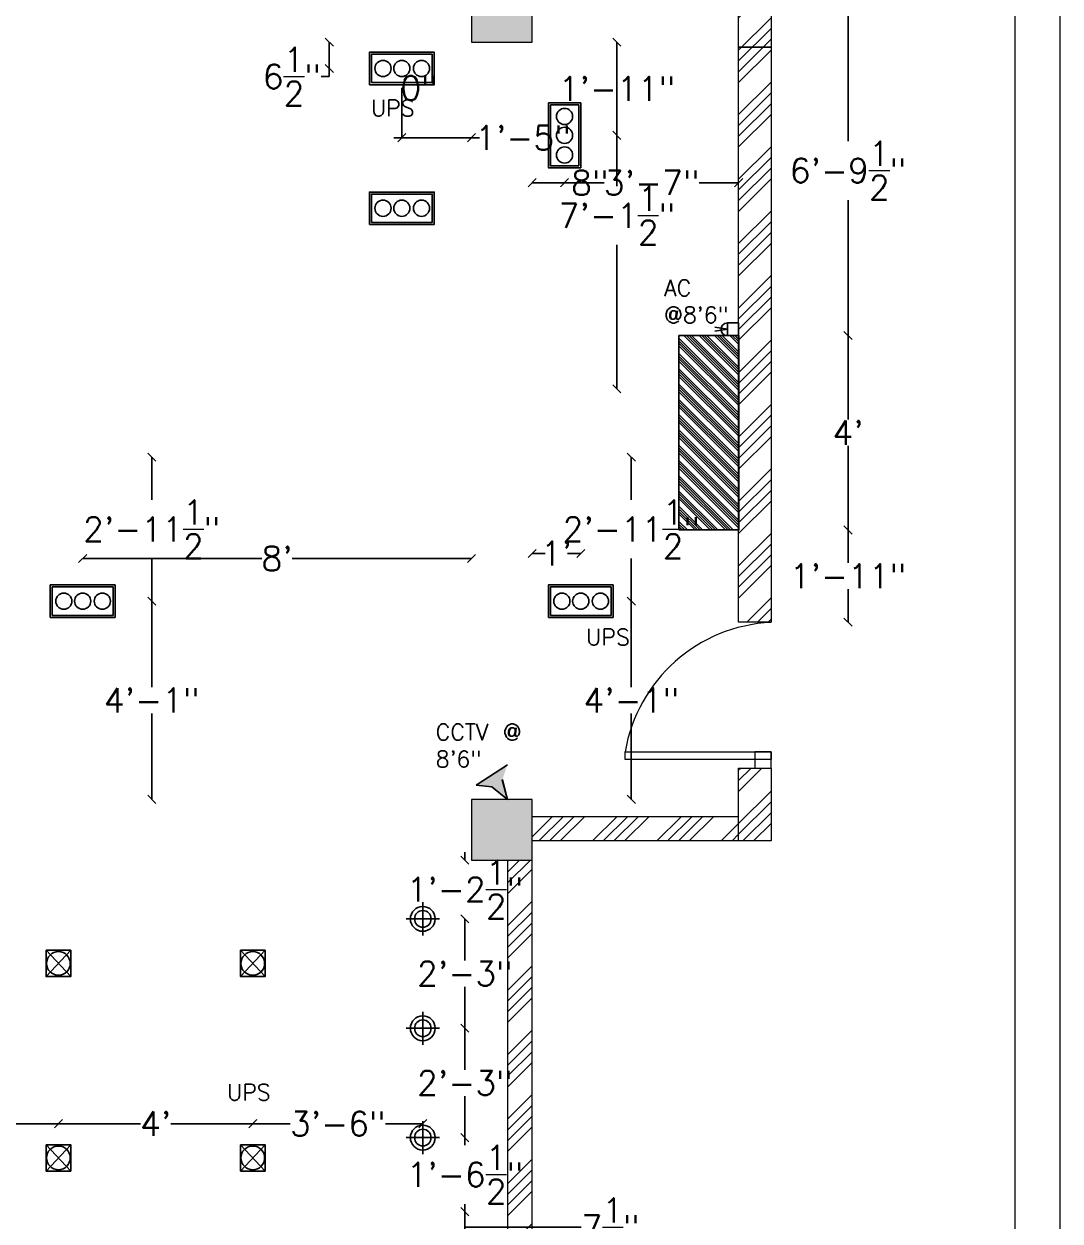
# Model space of a CAD drawing. Header units: inches. Extents: x 111501 to 134888, y 46021 to 52102.
# Drawn here: x 112380.1 to 112636, y 46932.6 to 47228.2 of the extents above; entities that cross this region are included whole.
import ezdxf

# ---------------------------------------------------------------- set-up
doc = ezdxf.new("R2010")
doc.units = ezdxf.units.IN
doc.header["$MEASUREMENT"] = 0
for name, color, linetype, lineweight in [('column', 252, 'Continuous', 9), ('dimension', 250, 'Continuous', 0), ('DOOR', 1, 'Continuous', 0), ('SHEET', 7, 'Continuous', 30), ('text1', 7, 'Continuous', 0), ('wall', 7, 'Continuous', 9)]:
    doc.layers.add(name, color=color, linetype=linetype, lineweight=lineweight)
doc.layers.add('electrical layout', color=250, linetype='Continuous')
doc.layers.add('electrical planing', color=251, linetype='Continuous')
doc.styles.get("Standard").update_dxf_attribs({"font": 'txt.shx', "height": 6})
doc.dimstyles.new('Standard$0', dxfattribs={"dimtxt": 4, "dimasz": 2, "dimexe": 0.125, "dimexo": 0.125, "dimgap": 0.25, "dimtad": 0, "dimtih": 1, "dimtoh": 1, "dimdec": 1, "dimlfac": -1, "dimzin": 0, "dimdsep": 46, "dimlunit": 4, "dimtxsty": 'Standard', "dimblk": 'OBLIQUE', "dimblk1": 'DOTSMALL', "dimblk2": 'DOTSMALL', "dimcen": 0, "dimse1": 1, "dimse2": 1, "dimadec": 0, "dimazin": 0, "dimtfac": 1, "dimtdec": 1, "dimtofl": 0, "dimtmove": 0, "dimatfit": 3, "dimfxl": 1, "dimtolj": 1, "dimtzin": 0, "dimarcsym": 0})
pattern_1 = [(45, (62.915, 38.135), (-7.9549513, 7.9549513), []), (45, (65.566, 38.135), (-7.9549513, 7.9549513), []), (45, (68.218, 38.135), (-7.9549513, 7.9549513), []), (45, (70.87, 38.135), (-7.9549513, 7.9549513), [])]

# ---------------------------------------------------------------- blocks, each defined once
blk = doc.blocks.new('ac')
h = blk.add_hatch()
h.set_pattern_fill('ANSI34', color=5, scale=0.610107, angle=270, style=0)
h.set_pattern_definition([(315, (22596.1116, 2489.52766), (0.32355821, 0.32355821), []), (315, (22596.1116, 2489.4198), (0.32355821, 0.32355821), []), (315, (22596.1116, 2489.31195), (0.32355821, 0.32355821), []), (315, (22596.1116, 2489.2041), (0.32355821, 0.32355821), [])])
h.paths.add_polyline_path([(24130.216, 5022.758), (24130.216, 5030.993), (24132.746, 5030.993), (24132.754, 5022.758)])
at = {"color": 0, "ltscale": 7}
blk.add_lwpolyline([(24130.216, 5022.758), (24132.754, 5022.758), (24132.746, 5030.993), (24130.216, 5030.993)], close=True, dxfattribs=at)
blk = doc.blocks.new('cctv')
at = {"layer": 'electrical layout'}
h = blk.add_hatch(color=122, dxfattribs=at)
h.set_gradient(color1=(19, 236, 153), color2=(76, 0, 0), one_color=1)
h.paths.add_polyline_path([(24133.65, 5037.24), (24127.98, 5043.08), (24131.36, 5042.62), (24135.52, 5044.65), (24133.39, 5040.62)])
h = blk.add_hatch(color=122, dxfattribs=at)
h.set_gradient(color1=(19, 236, 153), color2=(76, 0, 0), rotation=90, one_color=1, name='HEMISPHERICAL')
h.paths.add_polyline_path([(24127.98, 5043.08), (24131.36, 5042.62), (24135.52, 5044.65), (24133.39, 5040.62), (24133.65, 5037.24)])
at = {"layer": 'electrical layout', "color": 7}
blk.add_lwpolyline([(24133.39, 5040.62), (24135.52, 5044.65), (24135.52, 5044.65), (24131.36, 5042.62)], dxfattribs=at)
blk = doc.blocks.new('cct')
at = {"linetype": 'ByBlock'}
for p, q in [((-256.08, 4774.33), (-256.62, 4780.62)), ((-256.62, 4780.62), (-246.3, 4769.8)), ((-259.93, 4767.25), (-256.08, 4774.33)), ((-252.53, 4770.75), (-259.93, 4767.25))]:
    blk.add_line(p, q, dxfattribs=at)
at = {"layer": 'electrical planing', "color": 6, "xscale": 1.768501453454219, "yscale": 1.768501453454219, "zscale": 1.768501453454219, "rotation": 179.2941866071456}
blk.add_blockref('cctv', (42530.42, 13162.25), dxfattribs=at)
blk = doc.blocks.new('_Oblique')
at = {"color": 0, "linetype": 'ByBlock', "lineweight": -2}
blk.add_line((-0.5, -0.5), (0.5, 0.5), dxfattribs=at)
blk = doc.blocks.new('*D1137')
at = {"layer": 'Defpoints', "color": 0, "lineweight": 5, "transparency": 16777216}
for p in [(112388.62, 46956.68), (112340.62, 46948.24), (112388.62, 46948.24)]:
    blk.add_point(p, dxfattribs=at)
at = {"layer": 'dimension', "color": 0, "lineweight": -2, "transparency": 16777216}
for p, q in [((112340.62, 46956.68), (112360.87, 46956.68)), ((112388.62, 46956.68), (112368.37, 46956.68))]:
    blk.add_line(p, q, dxfattribs=at)
at = {"layer": 'dimension', "color": 0, "lineweight": -2, "transparency": 16777216, "xscale": 2, "yscale": 2, "zscale": 2, "rotation": 180}
blk.add_blockref('_Oblique', (112340.62, 46956.68), dxfattribs=at)
at = {"layer": 'dimension', "color": 0, "lineweight": -2, "transparency": 16777216, "xscale": 2, "yscale": 2, "zscale": 2}
blk.add_blockref('_Oblique', (112388.62, 46956.68), dxfattribs=at)
at = {"layer": 'dimension', "color": 0, "lineweight": 5, "transparency": 16777216, "insert": (112364.62, 46956.68), "char_height": 6, "attachment_point": 5}
blk.add_mtext("\\A1;4'", dxfattribs=at)
blk = doc.blocks.new('_DOTSMALL')
at = {"color": 0, "linetype": 'ByBlock', "lineweight": -2, "const_width": 0.5}
blk.add_lwpolyline([(-0.0625, 0, 1), (0.0625, 0, 1)], format="xyb", close=True, dxfattribs=at)
blk = doc.blocks.new('*D1138')
at = {"layer": 'Defpoints', "color": 0, "lineweight": 5, "transparency": 16777216}
for p in [(112436.62, 46956.68), (112388.62, 46948.24), (112436.62, 46948.24)]:
    blk.add_point(p, dxfattribs=at)
at = {"layer": 'dimension', "color": 0, "lineweight": -2, "transparency": 16777216}
for p, q in [((112388.62, 46956.68), (112408.87, 46956.68)), ((112436.62, 46956.68), (112416.37, 46956.68))]:
    blk.add_line(p, q, dxfattribs=at)
at = {"layer": 'dimension', "color": 0, "lineweight": -2, "transparency": 16777216, "xscale": 2, "yscale": 2, "zscale": 2, "rotation": 180}
blk.add_blockref('_Oblique', (112388.62, 46956.68), dxfattribs=at)
at = {"layer": 'dimension', "color": 0, "lineweight": -2, "transparency": 16777216, "xscale": 2, "yscale": 2, "zscale": 2}
blk.add_blockref('_Oblique', (112436.62, 46956.68), dxfattribs=at)
at = {"layer": 'dimension', "color": 0, "lineweight": 5, "transparency": 16777216, "insert": (112412.62, 46956.68), "char_height": 6, "attachment_point": 5}
blk.add_mtext("\\A1;4'", dxfattribs=at)
blk = doc.blocks.new('*D1139')
at = {"layer": 'Defpoints', "color": 0, "lineweight": 5, "transparency": 16777216}
for p in [(112478.61, 46956.68), (112478.61, 46953.24), (112436.62, 46948.24)]:
    blk.add_point(p, dxfattribs=at)
at = {"layer": 'dimension', "color": 0, "lineweight": -2, "transparency": 16777216}
for p, q in [((112436.62, 46956.68), (112445.87, 46956.68)), ((112478.61, 46956.68), (112469.37, 46956.68))]:
    blk.add_line(p, q, dxfattribs=at)
at = {"layer": 'dimension', "color": 0, "lineweight": -2, "transparency": 16777216, "xscale": 2, "yscale": 2, "zscale": 2, "rotation": 180}
blk.add_blockref('_Oblique', (112436.62, 46956.68), dxfattribs=at)
at = {"layer": 'dimension', "color": 0, "lineweight": -2, "transparency": 16777216, "xscale": 2, "yscale": 2, "zscale": 2}
blk.add_blockref('_Oblique', (112478.61, 46956.68), dxfattribs=at)
at = {"layer": 'dimension', "color": 0, "lineweight": 5, "transparency": 16777216, "insert": (112457.62, 46956.68), "char_height": 6, "attachment_point": 5}
blk.add_mtext('\\A1;3\'-6"', dxfattribs=at)
blk = doc.blocks.new('*D1143')
at = {"layer": 'Defpoints', "color": 0, "transparency": 16777216}
for p in [(112478.61, 46980.24), (112489, 46980.24), (112478.61, 46953.24)]:
    blk.add_point(p, dxfattribs=at)
at = {"layer": 'dimension', "color": 0, "lineweight": -2, "transparency": 16777216}
for p, q in [((112489, 46980.24), (112489, 46969.99)), ((112489, 46953.24), (112489, 46963.49))]:
    blk.add_line(p, q, dxfattribs=at)
at = {"layer": 'dimension', "color": 0, "lineweight": -2, "transparency": 16777216, "xscale": 2, "yscale": 2, "zscale": 2}
for p, rotation in [((112489, 46980.24), 90), ((112489, 46953.24), 270)]:
    blk.add_blockref('_Oblique', p, dxfattribs=dict(at, rotation=rotation))
at = {"layer": 'dimension', "color": 0, "lineweight": 5, "transparency": 16777216, "insert": (112489, 46966.74), "char_height": 6, "attachment_point": 5}
blk.add_mtext('\\A1;2\'-3"', dxfattribs=at)
blk = doc.blocks.new('*D1144')
at = {"layer": 'Defpoints', "color": 0, "lineweight": 5, "transparency": 16777216}
for p in [(112476.57, 47007.24), (112489, 47007.24), (112478.61, 46980.24)]:
    blk.add_point(p, dxfattribs=at)
at = {"layer": 'dimension', "color": 0, "lineweight": -2, "transparency": 16777216}
for p, q in [((112489, 47007.24), (112489, 46996.99)), ((112489, 46980.24), (112489, 46990.49))]:
    blk.add_line(p, q, dxfattribs=at)
at = {"layer": 'dimension', "color": 0, "lineweight": -2, "transparency": 16777216, "xscale": 2, "yscale": 2, "zscale": 2}
for p, rotation in [((112489, 47007.24), 90), ((112489, 46980.24), 270)]:
    blk.add_blockref('_Oblique', p, dxfattribs=dict(at, rotation=rotation))
at = {"layer": 'dimension', "color": 0, "lineweight": 5, "transparency": 16777216, "insert": (112489, 46993.74), "char_height": 6, "attachment_point": 5}
blk.add_mtext('\\A1;2\'-3"', dxfattribs=at)
blk = doc.blocks.new('*D1145')
at = {"layer": 'Defpoints', "color": 0, "lineweight": 5, "transparency": 16777216}
for p in [(112489, 47021.74), (112491.73, 47021.74), (112476.57, 47007.24)]:
    blk.add_point(p, dxfattribs=at)
at = {"layer": 'dimension', "color": 0, "lineweight": -2, "transparency": 16777216}
for p, q in [((112489, 47021.74), (112489, 47023.74)), ((112489, 47007.24), (112489, 47005.24))]:
    blk.add_line(p, q, dxfattribs=at)
at = {"layer": 'dimension', "color": 0, "lineweight": -2, "transparency": 16777216, "xscale": 2, "yscale": 2, "zscale": 2}
for p, rotation in [((112489, 47021.74), 270), ((112489, 47007.24), 90)]:
    blk.add_blockref('_Oblique', p, dxfattribs=dict(at, rotation=rotation))
at = {"layer": 'dimension', "color": 0, "lineweight": 5, "transparency": 16777216, "insert": (112489, 47014.49), "char_height": 6, "attachment_point": 5}
blk.add_mtext('\\A1;1\'-2{\\H1.000000x;\\S1/2;}"', dxfattribs=at)
blk = doc.blocks.new('*D1146')
at = {"layer": 'Defpoints', "color": 0, "lineweight": 5, "transparency": 16777216}
for p in [(112478.61, 46953.24), (112477.51, 46934.95), (112489, 46934.95)]:
    blk.add_point(p, dxfattribs=at)
at = {"layer": 'dimension', "color": 0, "lineweight": -2, "transparency": 16777216}
for p, q in [((112489, 46953.24), (112489, 46951.35)), ((112489, 46934.95), (112489, 46936.85))]:
    blk.add_line(p, q, dxfattribs=at)
at = {"layer": 'dimension', "color": 0, "lineweight": -2, "transparency": 16777216, "xscale": 2, "yscale": 2, "zscale": 2}
for p, rotation in [((112489, 46953.24), 90), ((112489, 46934.95), 270)]:
    blk.add_blockref('_Oblique', p, dxfattribs=dict(at, rotation=rotation))
at = {"layer": 'dimension', "color": 0, "lineweight": 5, "transparency": 16777216, "insert": (112489, 46944.1), "char_height": 6, "attachment_point": 5}
blk.add_mtext('\\A1;1\'-6{\\H1.000000x;\\S1/2;}"', dxfattribs=at)
blk = doc.blocks.new('*D1147')
at = {"layer": 'Defpoints', "color": 0, "lineweight": 5, "transparency": 16777216}
for p in [(112477.51, 46934.95), (112478.61, 46927.24), (112489, 46927.24)]:
    blk.add_point(p, dxfattribs=at)
at = {"layer": 'dimension', "color": 0, "lineweight": -2, "transparency": 16777216}
for p, q in [((112489, 46934.95), (112489, 46927.24)), ((112489, 46931.1), (112517.25, 46931.1)), ((112517.25, 46931.1), (112517.75, 46931.1))]:
    blk.add_line(p, q, dxfattribs=at)
at = {"layer": 'dimension', "color": 0, "lineweight": -2, "transparency": 16777216, "xscale": 2, "yscale": 2, "zscale": 2}
for p, rotation in [((112489, 46934.95), 90), ((112489, 46927.24), 270)]:
    blk.add_blockref('_Oblique', p, dxfattribs=dict(at, rotation=rotation))
at = {"layer": 'dimension', "color": 0, "lineweight": 5, "transparency": 16777216, "insert": (112525, 46931.1), "char_height": 6, "attachment_point": 5}
blk.add_mtext('\\A1;7{\\H1.000000x;\\S1/2;}"', dxfattribs=at)
blk = doc.blocks.new('*D1162')
at = {"layer": 'Defpoints', "color": 0, "transparency": 16777216}
for p in [(112394.61, 47096.2), (112394.61, 47085.67), (112490.61, 47036.74)]:
    blk.add_point(p, dxfattribs=at)
at = {"layer": 'dimension', "color": 0, "lineweight": -2, "transparency": 16777216}
for p, q in [((112394.61, 47096.2), (112438.86, 47096.2)), ((112490.61, 47096.2), (112446.36, 47096.2))]:
    blk.add_line(p, q, dxfattribs=at)
at = {"layer": 'dimension', "color": 0, "lineweight": -2, "transparency": 16777216, "xscale": 2, "yscale": 2, "zscale": 2, "rotation": 180}
blk.add_blockref('_Oblique', (112394.61, 47096.2), dxfattribs=at)
at = {"layer": 'dimension', "color": 0, "lineweight": -2, "transparency": 16777216, "xscale": 2, "yscale": 2, "zscale": 2}
blk.add_blockref('_Oblique', (112490.61, 47096.2), dxfattribs=at)
at = {"layer": 'dimension', "color": 0, "lineweight": 5, "transparency": 16777216, "insert": (112442.61, 47096.2), "char_height": 6, "attachment_point": 5}
blk.add_mtext("\\A1;8'", dxfattribs=at)
blk = doc.blocks.new('*D1163')
at = {"layer": 'Defpoints', "color": 0, "transparency": 16777216}
for p in [(112394.61, 47085.67), (112411.67, 47085.67), (112490.61, 47036.74)]:
    blk.add_point(p, dxfattribs=at)
at = {"layer": 'dimension', "color": 0, "lineweight": -2, "transparency": 16777216}
for p, q in [((112411.67, 47085.67), (112411.67, 47064.45)), ((112411.67, 47036.74), (112411.67, 47057.95))]:
    blk.add_line(p, q, dxfattribs=at)
at = {"layer": 'dimension', "color": 0, "lineweight": -2, "transparency": 16777216, "xscale": 2, "yscale": 2, "zscale": 2}
for p, rotation in [((112411.67, 47085.67), 90), ((112411.67, 47036.74), 270)]:
    blk.add_blockref('_Oblique', p, dxfattribs=dict(at, rotation=rotation))
at = {"layer": 'dimension', "color": 0, "lineweight": 5, "transparency": 16777216, "insert": (112411.67, 47061.2), "char_height": 6, "attachment_point": 5}
blk.add_mtext('\\A1;4\'-1"', dxfattribs=at)
blk = doc.blocks.new('*D1164')
at = {"layer": 'Defpoints', "color": 0, "lineweight": 5, "transparency": 16777216}
for p in [(112411.67, 47121.2), (112423.6, 47121.2), (112394.61, 47085.67)]:
    blk.add_point(p, dxfattribs=at)
at = {"layer": 'dimension', "color": 0, "lineweight": -2, "transparency": 16777216}
for p, q in [((112411.67, 47121.2), (112411.67, 47110.68)), ((112411.67, 47085.67), (112411.67, 47096.18))]:
    blk.add_line(p, q, dxfattribs=at)
at = {"layer": 'dimension', "color": 0, "lineweight": -2, "transparency": 16777216, "xscale": 2, "yscale": 2, "zscale": 2}
for p, rotation in [((112411.67, 47121.2), 90), ((112411.67, 47085.67), 270)]:
    blk.add_blockref('_Oblique', p, dxfattribs=dict(at, rotation=rotation))
at = {"layer": 'dimension', "color": 0, "lineweight": 5, "transparency": 16777216, "insert": (112411.67, 47103.43), "char_height": 6, "attachment_point": 5}
blk.add_mtext('\\A1;2\'-11{\\H1.000000x;\\S1/2;}"', dxfattribs=at)
blk = doc.blocks.new('*D1166')
at = {"layer": 'Defpoints', "color": 0, "transparency": 16777216}
for p in [(112505.61, 47097.45), (112517.61, 47085.67), (112505.61, 47036.74)]:
    blk.add_point(p, dxfattribs=at)
at = {"layer": 'dimension', "color": 0, "lineweight": -2, "transparency": 16777216}
for p, q in [((112505.61, 47097.45), (112508.86, 47097.45)), ((112517.61, 47097.45), (112514.36, 47097.45))]:
    blk.add_line(p, q, dxfattribs=at)
at = {"layer": 'dimension', "color": 0, "lineweight": -2, "transparency": 16777216, "xscale": 2, "yscale": 2, "zscale": 2, "rotation": 180}
blk.add_blockref('_Oblique', (112505.61, 47097.45), dxfattribs=at)
at = {"layer": 'dimension', "color": 0, "lineweight": -2, "transparency": 16777216, "xscale": 2, "yscale": 2, "zscale": 2}
blk.add_blockref('_Oblique', (112517.61, 47097.45), dxfattribs=at)
at = {"layer": 'dimension', "color": 0, "lineweight": 5, "transparency": 16777216, "insert": (112511.61, 47097.45), "char_height": 6, "attachment_point": 5}
blk.add_mtext("\\A1;1'", dxfattribs=at)
blk = doc.blocks.new('*D1167')
at = {"layer": 'Defpoints', "color": 0, "transparency": 16777216}
for p in [(112517.61, 47085.67), (112505.61, 47036.74), (112530.1, 47036.74)]:
    blk.add_point(p, dxfattribs=at)
at = {"layer": 'dimension', "color": 0, "lineweight": -2, "transparency": 16777216}
for p, q in [((112530.1, 47085.67), (112530.1, 47064.45)), ((112530.1, 47036.74), (112530.1, 47057.95))]:
    blk.add_line(p, q, dxfattribs=at)
at = {"layer": 'dimension', "color": 0, "lineweight": -2, "transparency": 16777216, "xscale": 2, "yscale": 2, "zscale": 2}
for p, rotation in [((112530.1, 47085.67), 90), ((112530.1, 47036.74), 270)]:
    blk.add_blockref('_Oblique', p, dxfattribs=dict(at, rotation=rotation))
at = {"layer": 'dimension', "color": 0, "lineweight": 5, "transparency": 16777216, "insert": (112530.1, 47061.2), "char_height": 6, "attachment_point": 5}
blk.add_mtext('\\A1;4\'-1"', dxfattribs=at)
blk = doc.blocks.new('*D1168')
at = {"layer": 'Defpoints', "color": 0, "lineweight": 5, "transparency": 16777216}
for p in [(112527.79, 47121.2), (112530.1, 47121.2), (112517.61, 47085.67)]:
    blk.add_point(p, dxfattribs=at)
at = {"layer": 'dimension', "color": 0, "lineweight": -2, "transparency": 16777216}
for p, q in [((112530.1, 47121.2), (112530.1, 47110.68)), ((112530.1, 47085.67), (112530.1, 47096.18))]:
    blk.add_line(p, q, dxfattribs=at)
at = {"layer": 'dimension', "color": 0, "lineweight": -2, "transparency": 16777216, "xscale": 2, "yscale": 2, "zscale": 2}
for p, rotation in [((112530.1, 47121.2), 90), ((112530.1, 47085.67), 270)]:
    blk.add_blockref('_Oblique', p, dxfattribs=dict(at, rotation=rotation))
at = {"layer": 'dimension', "color": 0, "lineweight": 5, "transparency": 16777216, "insert": (112530.1, 47103.43), "char_height": 6, "attachment_point": 5}
blk.add_mtext('\\A1;2\'-11{\\H1.000000x;\\S1/2;}"', dxfattribs=at)
blk = doc.blocks.new('*D1182')
at = {"layer": 'Defpoints', "color": 0, "transparency": 16777216}
for p in [(112490.61, 47223.67), (112455.52, 47217.17), (112473.43, 47217.17)]:
    blk.add_point(p, dxfattribs=at)
at = {"layer": 'dimension', "color": 0, "lineweight": -2, "transparency": 16777216}
for p, q in [((112455.52, 47223.67), (112455.52, 47217.17)), ((112455.52, 47217.17), (112455.52, 47215.17)), ((112455.52, 47215.17), (112453.52, 47215.17))]:
    blk.add_line(p, q, dxfattribs=at)
at = {"layer": 'dimension', "color": 0, "lineweight": -2, "transparency": 16777216, "xscale": 2, "yscale": 2, "zscale": 2}
for p, rotation in [((112455.52, 47223.67), 90), ((112455.52, 47217.17), 270)]:
    blk.add_blockref('_Oblique', p, dxfattribs=dict(at, rotation=rotation))
at = {"layer": 'dimension', "color": 0, "lineweight": 5, "transparency": 16777216, "insert": (112446.27, 47215.17), "char_height": 6, "attachment_point": 5}
blk.add_mtext('\\A1;6{\\H1.000000x;\\S1/2;}"', dxfattribs=at)
blk = doc.blocks.new('*D1183')
at = {"layer": 'Defpoints', "color": 0, "transparency": 16777216}
for p in [(112490.61, 47223.67), (112473.43, 47217.17), (112490.61, 47200.08)]:
    blk.add_point(p, dxfattribs=at)
at = {"layer": 'dimension', "color": 0, "lineweight": -2, "transparency": 16777216}
for p, q in [((112473.43, 47200.08), (112490.61, 47200.08)), ((112490.61, 47200.08), (112492.61, 47200.08))]:
    blk.add_line(p, q, dxfattribs=at)
at = {"layer": 'dimension', "color": 0, "lineweight": -2, "transparency": 16777216, "xscale": 2, "yscale": 2, "zscale": 2, "rotation": 180}
blk.add_blockref('_Oblique', (112473.43, 47200.08), dxfattribs=at)
at = {"layer": 'dimension', "color": 0, "lineweight": -2, "transparency": 16777216, "xscale": 2, "yscale": 2, "zscale": 2}
blk.add_blockref('_Oblique', (112490.61, 47200.08), dxfattribs=at)
at = {"layer": 'dimension', "color": 0, "lineweight": 5, "transparency": 16777216, "insert": (112503.36, 47200.08), "char_height": 6, "attachment_point": 5}
blk.add_mtext('\\A1;1\'-5"', dxfattribs=at)
blk = doc.blocks.new('*D1184')
at = {"layer": 'Defpoints', "color": 0, "lineweight": 5, "transparency": 16777216}
for p in [(112473.43, 47217.17), (112473.43, 47200.08), (112473.43, 47182.67)]:
    blk.add_point(p, dxfattribs=at)
at = {"layer": 'dimension', "color": 0, "lineweight": -2, "transparency": 16777216}
for p, q in [((112473.43, 47200.08), (112473.43, 47212.33)), ((112473.43, 47212.33), (112473.93, 47212.33)), ((112473.43, 47200.08), (112471.43, 47200.08)), ((112473.43, 47200.08), (112475.43, 47200.08))]:
    blk.add_line(p, q, dxfattribs=at)
at = {"layer": 'dimension', "color": 0, "lineweight": -2, "transparency": 16777216, "xscale": 2, "yscale": 2, "zscale": 2}
blk.add_blockref('_Oblique', (112473.43, 47200.08), dxfattribs=at)
at = {"layer": 'dimension', "color": 0, "lineweight": -2, "transparency": 16777216, "xscale": 2, "yscale": 2, "zscale": 2, "rotation": 180}
blk.add_blockref('_Oblique', (112473.43, 47200.08), dxfattribs=at)
at = {"layer": 'dimension', "color": 0, "lineweight": 5, "transparency": 16777216, "insert": (112477.68, 47212.33), "char_height": 6, "attachment_point": 5}
blk.add_mtext('\\A1;0"', dxfattribs=at)
blk = doc.blocks.new('*D1185')
at = {"layer": 'Defpoints', "color": 0, "transparency": 16777216}
for p in [(112505.61, 47223.67), (112526.55, 47223.67), (112513.61, 47200.67)]:
    blk.add_point(p, dxfattribs=at)
at = {"layer": 'dimension', "color": 0, "lineweight": -2, "transparency": 16777216}
for p, q in [((112526.55, 47223.67), (112526.55, 47215.42)), ((112526.55, 47200.67), (112526.55, 47208.92))]:
    blk.add_line(p, q, dxfattribs=at)
at = {"layer": 'dimension', "color": 0, "lineweight": -2, "transparency": 16777216, "xscale": 2, "yscale": 2, "zscale": 2}
for p, rotation in [((112526.55, 47223.67), 90), ((112526.55, 47200.67), 270)]:
    blk.add_blockref('_Oblique', p, dxfattribs=dict(at, rotation=rotation))
at = {"layer": 'dimension', "color": 0, "lineweight": 5, "transparency": 16777216, "insert": (112526.55, 47212.17), "char_height": 6, "attachment_point": 5}
blk.add_mtext('\\A1;1\'-11"', dxfattribs=at)
blk = doc.blocks.new('*D1186')
at = {"layer": 'Defpoints', "color": 0, "transparency": 16777216}
for p in [(112505.61, 47223.67), (112513.61, 47200.67), (112513.61, 47188.97)]:
    blk.add_point(p, dxfattribs=at)
at = {"layer": 'dimension', "color": 0, "lineweight": -2, "transparency": 16777216}
for p, q in [((112505.61, 47188.97), (112513.61, 47188.97)), ((112513.61, 47188.97), (112515.61, 47188.97))]:
    blk.add_line(p, q, dxfattribs=at)
at = {"layer": 'dimension', "color": 0, "lineweight": -2, "transparency": 16777216, "xscale": 2, "yscale": 2, "zscale": 2, "rotation": 180}
blk.add_blockref('_Oblique', (112505.61, 47188.97), dxfattribs=at)
at = {"layer": 'dimension', "color": 0, "lineweight": -2, "transparency": 16777216, "xscale": 2, "yscale": 2, "zscale": 2}
blk.add_blockref('_Oblique', (112513.61, 47188.97), dxfattribs=at)
at = {"layer": 'dimension', "color": 0, "lineweight": 5, "transparency": 16777216, "insert": (112519.86, 47188.97), "char_height": 6, "attachment_point": 5}
blk.add_mtext('\\A1;8"', dxfattribs=at)
blk = doc.blocks.new('*D1187')
at = {"layer": 'Defpoints', "color": 0, "lineweight": 5, "transparency": 16777216}
for p in [(112556.61, 47201.27), (112513.61, 47200.67), (112556.61, 47188.97)]:
    blk.add_point(p, dxfattribs=at)
at = {"layer": 'dimension', "color": 0, "lineweight": -2, "transparency": 16777216}
for p, q in [((112513.61, 47188.97), (112523.36, 47188.97)), ((112556.61, 47188.97), (112546.86, 47188.97))]:
    blk.add_line(p, q, dxfattribs=at)
at = {"layer": 'dimension', "color": 0, "lineweight": -2, "transparency": 16777216, "xscale": 2, "yscale": 2, "zscale": 2, "rotation": 180}
blk.add_blockref('_Oblique', (112513.61, 47188.97), dxfattribs=at)
at = {"layer": 'dimension', "color": 0, "lineweight": -2, "transparency": 16777216, "xscale": 2, "yscale": 2, "zscale": 2}
blk.add_blockref('_Oblique', (112556.61, 47188.97), dxfattribs=at)
at = {"layer": 'dimension', "color": 0, "lineweight": 5, "transparency": 16777216, "insert": (112535.11, 47188.97), "char_height": 6, "attachment_point": 5}
blk.add_mtext('\\A1;3\'-7"', dxfattribs=at)
blk = doc.blocks.new('*D1188')
at = {"layer": 'Defpoints', "color": 0, "lineweight": 5, "transparency": 16777216}
for p in [(112505.61, 47223.67), (112516.95, 47138.07), (112526.55, 47138.07)]:
    blk.add_point(p, dxfattribs=at)
at = {"layer": 'dimension', "color": 0, "lineweight": -2, "transparency": 16777216}
for p, q in [((112526.55, 47223.67), (112526.55, 47188.12)), ((112526.55, 47138.07), (112526.55, 47173.62))]:
    blk.add_line(p, q, dxfattribs=at)
at = {"layer": 'dimension', "color": 0, "lineweight": -2, "transparency": 16777216, "xscale": 2, "yscale": 2, "zscale": 2}
for p, rotation in [((112526.55, 47223.67), 90), ((112526.55, 47138.07), 270)]:
    blk.add_blockref('_Oblique', p, dxfattribs=dict(at, rotation=rotation))
at = {"layer": 'dimension', "color": 0, "lineweight": 5, "transparency": 16777216, "insert": (112526.55, 47180.87), "char_height": 6, "attachment_point": 5}
blk.add_mtext('\\A1;7\'-1{\\H1.000000x;\\S1/2;}"', dxfattribs=at)
blk = doc.blocks.new('*D1331')
at = {"layer": 'Defpoints', "color": 0, "transparency": 16777216}
for p in [(112551.73, 47232.67), (112583.62, 47232.67), (112549.24, 47151.24)]:
    blk.add_point(p, dxfattribs=at)
at = {"layer": 'dimension', "color": 0, "lineweight": -2, "transparency": 16777216}
for p, q in [((112583.62, 47232.67), (112583.62, 47199.2)), ((112583.62, 47151.24), (112583.62, 47184.7))]:
    blk.add_line(p, q, dxfattribs=at)
at = {"layer": 'dimension', "color": 0, "lineweight": -2, "transparency": 16777216, "xscale": 2, "yscale": 2, "zscale": 2}
for p, rotation in [((112583.62, 47232.67), 90), ((112583.62, 47151.24), 270)]:
    blk.add_blockref('_Oblique', p, dxfattribs=dict(at, rotation=rotation))
at = {"layer": 'dimension', "color": 0, "lineweight": 5, "transparency": 16777216, "insert": (112583.62, 47191.95), "char_height": 6, "attachment_point": 5}
blk.add_mtext('\\A1;6\'-9{\\H1.000000x;\\S1/2;}"', dxfattribs=at)
blk = doc.blocks.new('*D1332')
at = {"layer": 'Defpoints', "color": 0, "lineweight": 5, "transparency": 16777216}
for p in [(112549.24, 47151.24), (112551.97, 47103.24), (112583.62, 47103.24)]:
    blk.add_point(p, dxfattribs=at)
at = {"layer": 'dimension', "color": 0, "lineweight": -2, "transparency": 16777216}
for p, q in [((112583.62, 47151.24), (112583.62, 47130.49)), ((112583.62, 47103.24), (112583.62, 47123.99))]:
    blk.add_line(p, q, dxfattribs=at)
at = {"layer": 'dimension', "color": 0, "lineweight": -2, "transparency": 16777216, "xscale": 2, "yscale": 2, "zscale": 2}
for p, rotation in [((112583.62, 47151.24), 90), ((112583.62, 47103.24), 270)]:
    blk.add_blockref('_Oblique', p, dxfattribs=dict(at, rotation=rotation))
at = {"layer": 'dimension', "color": 0, "lineweight": 5, "transparency": 16777216, "insert": (112583.62, 47127.24), "char_height": 6, "attachment_point": 5}
blk.add_mtext("\\A1;4'", dxfattribs=at)
blk = doc.blocks.new('*D1333')
at = {"layer": 'Defpoints', "color": 0, "lineweight": 5, "transparency": 16777216}
for p in [(112551.97, 47103.24), (112564.61, 47080.47), (112583.62, 47080.47)]:
    blk.add_point(p, dxfattribs=at)
at = {"layer": 'dimension', "color": 0, "lineweight": -2, "transparency": 16777216}
for p, q in [((112583.62, 47103.24), (112583.62, 47095.1)), ((112583.62, 47080.47), (112583.62, 47088.6))]:
    blk.add_line(p, q, dxfattribs=at)
at = {"layer": 'dimension', "color": 0, "lineweight": -2, "transparency": 16777216, "xscale": 2, "yscale": 2, "zscale": 2}
for p, rotation in [((112583.62, 47103.24), 90), ((112583.62, 47080.47), 270)]:
    blk.add_blockref('_Oblique', p, dxfattribs=dict(at, rotation=rotation))
at = {"layer": 'dimension', "color": 0, "lineweight": 5, "transparency": 16777216, "insert": (112583.62, 47091.85), "char_height": 6, "attachment_point": 5}
blk.add_mtext('\\A1;1\'-11"', dxfattribs=at)

msp = doc.modelspace()

# ---------------------------------------------------------------- hatches: boundary and pattern name
at = {"layer": 'column'}
h = msp.add_hatch(color=256, dxfattribs=at)
h.paths.add_polyline_path([(112505.61, 47234.72), (112505.61, 47223.72), (112494.61, 47223.72), (112494.61, 47234.72)])
h.paths.add_polyline_path([(112494.61, 47234.72), (112494.61, 47238.72), (112505.61, 47238.72), (112505.61, 47234.72)])
h.paths.add_polyline_path([(112494.61, 47223.72), (112490.61, 47223.72), (112490.61, 47234.72), (112494.61, 47234.72)])
h.paths.add_polyline_path([(112490.61, 47238.72), (112494.61, 47238.72), (112494.61, 47234.72), (112490.61, 47234.72)])
h = msp.add_hatch(color=256, dxfattribs=at)
h.paths.add_polyline_path([(112505.61, 47032.79), (112505.61, 47021.79), (112494.61, 47021.79), (112494.61, 47032.79)])
h.paths.add_polyline_path([(112494.61, 47032.79), (112494.61, 47036.79), (112505.61, 47036.79), (112505.61, 47032.79)])
h.paths.add_polyline_path([(112494.61, 47021.79), (112490.61, 47021.79), (112490.61, 47032.79), (112494.61, 47032.79)])
h.paths.add_polyline_path([(112490.61, 47036.79), (112494.61, 47036.79), (112494.61, 47032.79), (112490.61, 47032.79)])
at = {"layer": 'wall', "lineweight": 5}
h = msp.add_hatch(dxfattribs=at)
h.set_pattern_fill('ANSI34', color=256, scale=15, style=0)
h.set_pattern_definition(pattern_1)
h.paths.add_polyline_path([(112556.61, 47151.24), (112556.61, 47154.38), (112556.61, 47222.47), (112564.61, 47222.47), (112564.61, 47080.47), (112556.61, 47080.47), (112556.61, 47103.24), (112556.66, 47103.24)])
h.paths.add_polyline_path([(112556.61, 47026.47), (112564.61, 47026.47), (112564.61, 47044.47), (112560.61, 47044.47), (112556.61, 47044.47), (112556.61, 47032.47)])
h.paths.add_polyline_path([(112556.61, 47222.47), (112564.61, 47222.47), (112564.61, 47240.47), (112556.61, 47240.47), (112556.61, 47238.67), (112556.61, 47232.67)])
h = msp.add_hatch(dxfattribs=at)
h.set_pattern_fill('ANSI34', color=256, scale=15, style=0)
h.set_pattern_definition(pattern_1)
h.paths.add_polyline_path([(112556.61, 47026.47), (112556.61, 47032.47), (112505.61, 47032.47), (112505.61, 47026.47)])
h = msp.add_hatch(dxfattribs=at)
h.set_pattern_fill('ANSI34', color=256, scale=15, style=0)
h.set_pattern_definition(pattern_1)
h.paths.add_polyline_path([(112499.61, 46851.95), (112505.61, 46851.95), (112505.61, 47021.74), (112499.61, 47021.74)])

# ---------------------------------------------------------------- linework, layer by layer
at = {"layer": 'column'}
for points in [[(112505.61, 47238.67), (112490.61, 47238.67), (112490.61, 47223.67), (112505.61, 47223.67)], [(112505.61, 47036.74), (112490.61, 47036.74), (112490.61, 47021.74), (112505.61, 47021.74)]]:
    msp.add_lwpolyline(points, close=True, dxfattribs=at)
at = {"layer": 'DOOR', "color": 5, "linetype": 'Continuous', "lineweight": 0}
for points in [[(112564.61, 47048.47), (112564.61, 47046.62), (112528.57, 47046.62), (112528.57, 47048.47)], [(112564.61, 47044.47), (112564.61, 47048.47), (112560.61, 47048.47), (112560.61, 47044.47)]]:
    msp.add_lwpolyline(points, close=True, dxfattribs=at)
msp.add_arc((112566.5, 47042, -0.46), 38.48, 92.8139, 170.3269, dxfattribs=at)
at = {"layer": 'electrical layout', "color": 6}
for q in [(112550.7, 47153.28), (112550.7, 47152.34)]:
    msp.add_line((112553.82, 47152.81), q, dxfattribs=at)
at = {"layer": 'electrical layout', "color": 234}
for p, q in [((112478.61, 47011.33), (112478.61, 47003.15)), ((112474.52, 47007.24), (112482.71, 47007.24)), ((112385.59, 46999.49), (112391.66, 46992.99)), ((112391.66, 46999.49), (112385.59, 46992.99)), ((112433.59, 46999.49), (112439.66, 46992.99)), ((112439.66, 46999.49), (112433.59, 46992.99)), ((112478.61, 46984.33), (112478.61, 46976.15)), ((112474.52, 46980.24), (112482.71, 46980.24)), ((112478.61, 46957.33), (112478.61, 46949.15)), ((112474.52, 46953.24), (112482.71, 46953.24)), ((112385.59, 46951.49), (112391.66, 46944.99)), ((112391.66, 46951.49), (112385.59, 46944.99)), ((112433.59, 46951.49), (112439.66, 46944.99)), ((112439.66, 46951.49), (112433.59, 46944.99))]:
    msp.add_line(p, q, dxfattribs=at)
for points in [[(112465.43, 47213.17), (112465.43, 47221.17), (112481.43, 47221.17), (112481.43, 47213.17)], [(112465.93, 47213.67), (112465.93, 47220.67), (112480.93, 47220.67), (112480.93, 47213.67)], [(112509.61, 47208.67), (112517.61, 47208.67), (112517.61, 47192.67), (112509.61, 47192.67)], [(112510.11, 47208.17), (112517.11, 47208.17), (112517.11, 47193.17), (112510.11, 47193.17)], [(112465.43, 47178.67), (112465.43, 47186.67), (112481.43, 47186.67), (112481.43, 47178.67)], [(112465.93, 47179.17), (112465.93, 47186.17), (112480.93, 47186.17), (112480.93, 47179.17)], [(112386.61, 47081.67), (112386.61, 47089.67), (112402.61, 47089.67), (112402.61, 47081.67)], [(112387.11, 47082.17), (112387.11, 47089.17), (112402.11, 47089.17), (112402.11, 47082.17)], [(112509.61, 47081.67), (112509.61, 47089.67), (112525.61, 47089.67), (112525.61, 47081.67)], [(112510.11, 47082.17), (112510.11, 47089.17), (112525.11, 47089.17), (112525.11, 47082.17)], [(112385.59, 46999.49), (112391.66, 46999.49), (112391.66, 46992.99), (112385.59, 46992.99)], [(112385.59, 46999.49), (112391.66, 46999.49), (112391.66, 46992.99), (112385.59, 46992.99)], [(112385.59, 46999.49), (112391.66, 46999.49), (112391.66, 46992.99), (112385.59, 46992.99)], [(112433.59, 46999.49), (112439.66, 46999.49), (112439.66, 46992.99), (112433.59, 46992.99)], [(112433.59, 46999.49), (112439.66, 46999.49), (112439.66, 46992.99), (112433.59, 46992.99)], [(112433.59, 46999.49), (112439.66, 46999.49), (112439.66, 46992.99), (112433.59, 46992.99)], [(112385.59, 46951.49), (112391.66, 46951.49), (112391.66, 46944.99), (112385.59, 46944.99)], [(112385.59, 46951.49), (112391.66, 46951.49), (112391.66, 46944.99), (112385.59, 46944.99)], [(112385.59, 46951.49), (112391.66, 46951.49), (112391.66, 46944.99), (112385.59, 46944.99)], [(112433.59, 46951.49), (112439.66, 46951.49), (112439.66, 46944.99), (112433.59, 46944.99)], [(112433.59, 46951.49), (112439.66, 46951.49), (112439.66, 46944.99), (112433.59, 46944.99)], [(112433.59, 46951.49), (112439.66, 46951.49), (112439.66, 46944.99), (112433.59, 46944.99)]]:
    msp.add_lwpolyline(points, close=True, dxfattribs=at)
at = {"layer": 'electrical layout', "color": 6}
msp.add_lwpolyline([(112553.82, 47151.24), (112553.82, 47154.38), (112556.61, 47154.38), (112556.61, 47151.24)], close=True, dxfattribs=at)
at = {"layer": 'electrical layout', "color": 234}
for centre, radius in [((112468.77, 47217.17), 2), ((112473.43, 47217.17), 2), ((112478.29, 47217.17), 2), ((112513.61, 47205.33), 2), ((112513.61, 47200.67), 2), ((112513.61, 47195.81), 2), ((112468.77, 47182.67), 2), ((112473.43, 47182.67), 2), ((112478.29, 47182.67), 2), ((112389.95, 47085.67), 2), ((112394.61, 47085.67), 2), ((112399.47, 47085.67), 2), ((112512.95, 47085.67), 2), ((112517.61, 47085.67), 2), ((112522.47, 47085.67), 2), ((112478.61, 47007.24), 3.07), ((112478.61, 47007.24), 2.05), ((112388.62, 46996.24), 2.92), ((112388.62, 46996.24), 2.92), ((112388.62, 46996.24), 2.92), ((112436.62, 46996.24), 2.92), ((112436.62, 46996.24), 2.92), ((112436.62, 46996.24), 2.92), ((112478.61, 46980.24), 3.07), ((112478.61, 46980.24), 2.05), ((112478.61, 46953.24), 3.07), ((112478.61, 46953.24), 2.05), ((112388.62, 46948.24), 2.92), ((112388.62, 46948.24), 2.92), ((112388.62, 46948.24), 2.92), ((112436.62, 46948.24), 2.92), ((112436.62, 46948.24), 2.92), ((112436.62, 46948.24), 2.92)]:
    msp.add_circle(centre, radius, dxfattribs=at)
at = {"layer": 'electrical layout', "color": 6}
msp.add_arc((112553.82, 47152.81), 1.57, 90, 270, dxfattribs=at)
at = {"layer": 'SHEET', "color": 0, "lineweight": 5, "ltscale": 25}
for points in [[(111787.64, 46327.43), (112635.98, 46327.43), (112635.98, 48100.82), (111787.64, 48100.82)], [(111798.7, 46338.49), (112624.92, 46338.49), (112624.92, 48089.76), (111798.7, 48089.76)]]:
    msp.add_lwpolyline(points, close=True, dxfattribs=at)
at = {"layer": 'wall'}
for p, q in [((112556.61, 47032.47), (112505.61, 47032.47)), ((112556.61, 47026.47), (112505.61, 47026.47)), ((112499.61, 46851.95), (112499.61, 47021.74)), ((112505.61, 46851.95), (112505.61, 47021.74))]:
    msp.add_line(p, q, dxfattribs=at)
at = {"layer": 'wall', "lineweight": 5}
for points in [[(112564.61, 47222.47), (112556.61, 47222.47), (112556.61, 47240.47), (112564.61, 47240.47)], [(112564.61, 47080.47), (112556.61, 47080.47), (112556.61, 47222.47), (112564.61, 47222.47)]]:
    msp.add_lwpolyline(points, close=True, dxfattribs=at)
at = {"layer": 'wall'}
msp.add_lwpolyline([(112564.61, 47026.47), (112556.61, 47026.47), (112556.61, 47044.47), (112564.61, 47044.47)], close=True, dxfattribs=at)

# ---------------------------------------------------------------- block references
at = {"layer": 'electrical layout', "color": 6, "xscale": 5.828937824015538, "yscale": 5.828937824015538, "zscale": 5.828937824015538}
msp.add_blockref('ac', (-28111.66, 17825.9), dxfattribs=at)
at = {"layer": 'electrical layout', "xscale": 0.6159647207180469, "yscale": 0.6159647207180469, "zscale": 0.6159647207180469, "rotation": 79.7341119052411}
msp.add_blockref('cct', (115417.54, 46670.96), dxfattribs=at)

# ---------------------------------------------------------------- texts
at = {"layer": 'electrical layout', "color": 0, "insert": (112481.79, 47055.36), "char_height": 4, "width": 30.1224, "attachment_point": 1}
msp.add_mtext('CCTV @ 8\'6"', dxfattribs=at)
at = {"layer": 'text1', "color": 0, "char_height": 4, "attachment_point": 1}
for s, insert, width in [('UPS', (112465.79, 47209.4), 22.5097), ('AC @8\'6"', (112538.21, 47165), 22.5097), ('UPS', (112518.95, 47078.81), 11.8547), ('UPS', (112430.25, 46966.42), 22.5097)]:
    msp.add_mtext(s, dxfattribs=dict(at, insert=insert, width=width))

# ---------------------------------------------------------------- dimensions: what is measured, and where the dimension line sits
at = {"layer": 'dimension', "lineweight": 5}
for base, p1, p2, picture, middle in [((112583.62, 47232.67), (112549.24, 47151.24), (112551.73, 47232.67), '*D1331', (112583.62, 47191.95)), ((112455.52, 47217.17), (112490.61, 47223.67), (112473.43, 47217.17), '*D1182', (112446.27, 47215.17)), ((112526.55, 47223.67), (112513.61, 47200.67), (112505.61, 47223.67), '*D1185', (112526.55, 47212.17)), ((112411.67, 47085.67), (112490.61, 47036.74), (112394.61, 47085.67), '*D1163', (112411.67, 47061.2)), ((112530.1, 47036.74), (112517.61, 47085.67), (112505.61, 47036.74), '*D1167', (112530.1, 47061.2)), ((112489, 46980.24), (112478.61, 46953.24), (112478.61, 46980.24), '*D1143', (112489, 46966.74))]:
    dim = msp.add_linear_dim(base=base, p1=p1, p2=p2, angle=90, dimstyle='Standard$0', dxfattribs=at)
    dim.commit()
    dim.dimension.update_dxf_attribs({"geometry": picture, "text_midpoint": middle})
for base, p1, p2, picture, middle in [((112490.61, 47200.08), (112473.43, 47217.17), (112490.61, 47223.67), '*D1183', (112503.36, 47200.08)), ((112513.61, 47188.97), (112505.61, 47223.67), (112513.61, 47200.67), '*D1186', (112519.86, 47188.97)), ((112505.61, 47097.45), (112517.61, 47085.67), (112505.61, 47036.74), '*D1166', (112511.61, 47097.45)), ((112394.61, 47096.2), (112490.61, 47036.74), (112394.61, 47085.67), '*D1162', (112442.61, 47096.2))]:
    dim = msp.add_linear_dim(base=base, p1=p1, p2=p2, dimstyle='Standard$0', dxfattribs=at)
    dim.commit()
    dim.dimension.update_dxf_attribs({"geometry": picture, "text_midpoint": middle})
for base, p1, p2, picture, middle in [((112526.55, 47138.07), (112505.61, 47223.67), (112516.95, 47138.07), '*D1188', (112526.55, 47180.87)), ((112583.62, 47103.24), (112549.24, 47151.24), (112551.97, 47103.24), '*D1332', (112583.62, 47127.24)), ((112411.67, 47121.2), (112394.61, 47085.67), (112423.6, 47121.2), '*D1164', (112411.67, 47103.43)), ((112530.1, 47121.2), (112517.61, 47085.67), (112527.79, 47121.2), '*D1168', (112530.1, 47103.43)), ((112583.62, 47080.47), (112551.97, 47103.24), (112564.61, 47080.47), '*D1333', (112583.62, 47091.85)), ((112489, 47021.74), (112476.57, 47007.24), (112491.73, 47021.74), '*D1145', (112489, 47014.49)), ((112489, 47007.24), (112478.61, 46980.24), (112476.57, 47007.24), '*D1144', (112489, 46993.74)), ((112489, 46934.95), (112478.61, 46953.24), (112477.51, 46934.95), '*D1146', (112489, 46944.1)), ((112489, 46927.24), (112477.51, 46934.95), (112478.61, 46927.24), '*D1147', (112518, 46931.1))]:
    dim = msp.add_linear_dim(base=base, p1=p1, p2=p2, angle=90, dimstyle='Standard$0', override={"dimtmove": 1}, dxfattribs=at)
    dim.commit()
    dim.dimension.update_dxf_attribs({"geometry": picture, "text_midpoint": middle})
for base, p1, p2, picture, middle in [((112473.43373976, 47200.08086778), (112473.43373976, 47217.16567119), (112473.43373976, 47182.66567119), '*D1184', (112474.18373976, 47212.33086778)), ((112556.61, 47188.97), (112513.61, 47200.67), (112556.61, 47201.27), '*D1187', (112535.11, 47188.97)), ((112388.62, 46956.68), (112340.62, 46948.24), (112388.62, 46948.24), '*D1137', (112364.62, 46956.68)), ((112436.62, 46956.68), (112388.62, 46948.24), (112436.62, 46948.24), '*D1138', (112412.62, 46956.68)), ((112478.61, 46956.68), (112436.62, 46948.24), (112478.61, 46953.24), '*D1139', (112457.62, 46956.68))]:
    dim = msp.add_linear_dim(base=base, p1=p1, p2=p2, dimstyle='Standard$0', override={"dimtmove": 1}, dxfattribs=at)
    dim.commit()
    dim.dimension.update_dxf_attribs({"geometry": picture, "text_midpoint": middle})

doc.saveas('drawing.dxf')
